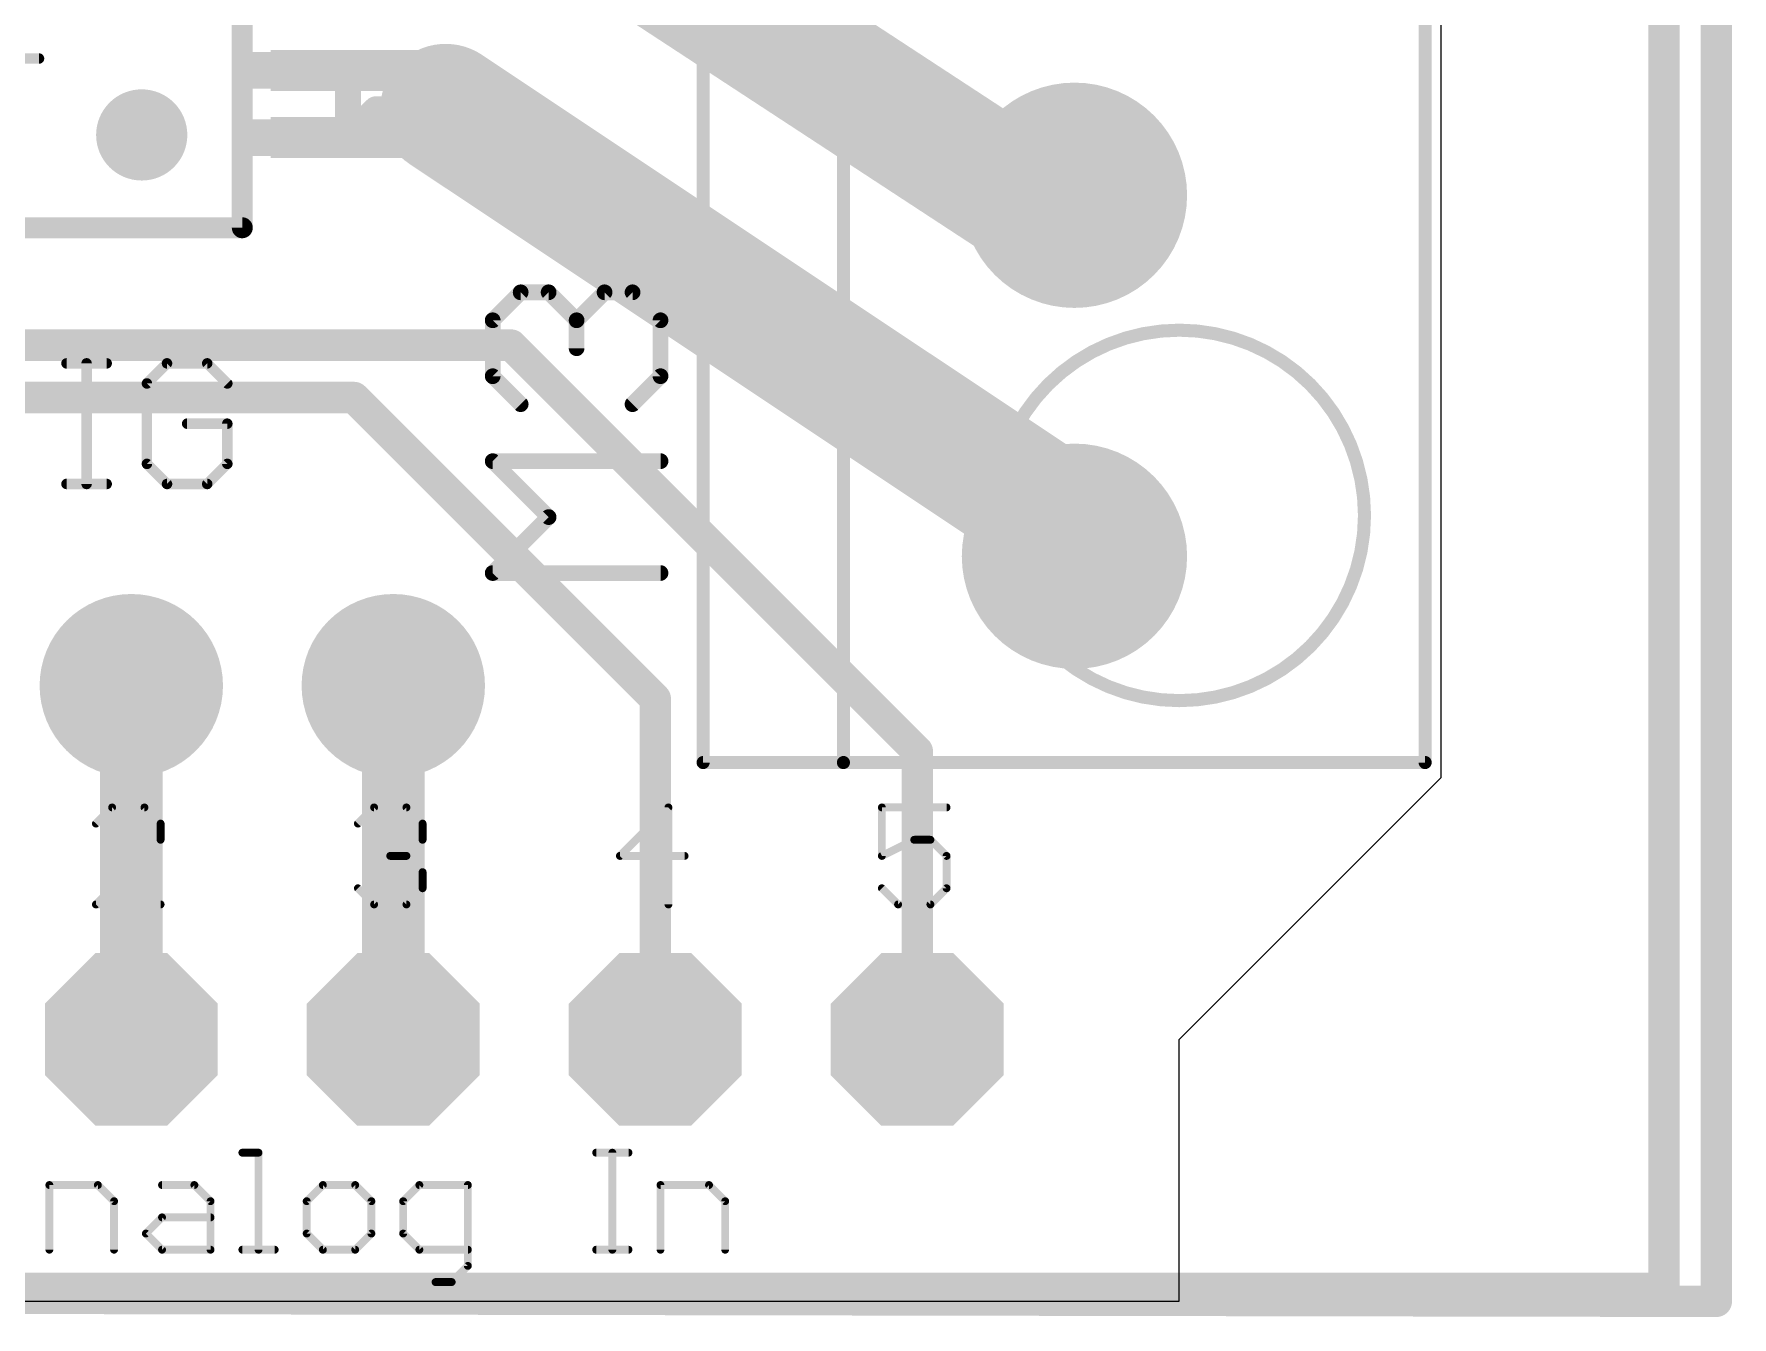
# Model space of a CAD drawing. Extents: x -1.6 to 71.4, y -0.2 to 53.9.
# Drawn here: x 54.94 to 71.4, y -0.15 to 12.29 of the extents above; entities that cross this region are included whole.
import ezdxf

# ---------------------------------------------------------------- set-up
doc = ezdxf.new("R2010")
doc.units = 0
for name, color, linetype in [('1', 12, 'CONTINUOUS'), ('16', 132, 'CONTINUOUS'), ('17', 110, 'CONTINUOUS'), ('20', 53, 'CONTINUOUS'), ('21', 40, 'CONTINUOUS'), ('27', 253, 'CONTINUOUS'), ('51', 253, 'CONTINUOUS')]:
    doc.layers.add(name, color=color, linetype=linetype)

# ---------------------------------------------------------------- blocks, each defined once
blk = doc.blocks.new('RECT')
blk.add_solid([(-0.5, -0.5), (0.5, -0.5), (-0.5, 0.5), (0.5, 0.5)])
blk = doc.blocks.new('ROUNDP')
at = {"const_width": 0.5}
blk.add_lwpolyline([(0, -0.25, 1), (0, 0.25, 1), (0, -0.25)], format="xyb", dxfattribs=at)
blk = doc.blocks.new('OCTAGONP')
at = {"const_width": 0.5}
blk.add_lwpolyline([(-0.25, -0.1036), (-0.25, 0.1036), (-0.1036, 0.25), (0.1036, 0.25), (0.25, 0.1036), (0.25, -0.1036), (0.1036, -0.25), (-0.1036, -0.25), (-0.25, -0.1036), (-0.25, 0.1036)], dxfattribs=at)

msp = doc.modelspace()

# ---------------------------------------------------------------- linework, layer by layer
at = {"layer": '1'}
for points, const_width in [([(70.739, 53.721), (70.739, 0.127)], 0.3048), ([(59.309, 14.097), (64.46, 10.724)], 1.27), ([(58.928, 11.557), (65.024, 7.493)], 1.27), ([(57.981, 11.934), (57.981, 11.284)], 0.254), ([(57.981, 11.284), (58.254, 11.557)], 0.254), ([(58.254, 11.557), (58.928, 11.557)], 0.254), ([(64.46, 10.724), (65.024, 10.724)], 1.27), ([(65.024, 7.493), (65.024, 7.224)], 1.27), ([(70.739, 0.127), (0, 0.127)], 0.3048)]:
    msp.add_lwpolyline(points, dxfattribs=dict(at, const_width=const_width))
for points, const_width in [([(59.1041, 11.8212, 1), (58.7519, 11.2928)], 0.635), ([(58.0445, 11.934, 1), (57.9175, 11.934)], 0.127), ([(58.254, 11.6205, 1), (58.254, 11.4935)], 0.127), ([(58.2989, 11.5121, 1), (58.2091, 11.6019)], 0.127), ([(58.928, 11.4935, 1), (58.928, 11.6205)], 0.127), ([(57.9361, 11.3289, 1), (58.0259, 11.2391)], 0.127), ([(57.9175, 11.284, 1), (58.0445, 11.284)], 0.127), ([(64.46, 11.0415, 1), (64.46, 10.4065)], 0.635), ([(64.2861, 10.4584, 1), (64.6339, 10.9896)], 0.635), ([(65.024, 10.4065, 1), (65.024, 11.0415)], 0.635), ([(65.3415, 7.493, 1), (64.7065, 7.493)], 0.635), ([(64.8479, 7.2288, 1), (65.2001, 7.7572)], 0.635), ([(64.7065, 7.224, 1), (65.3415, 7.224)], 0.635), ([(70.6628, 0.127, 1), (70.8152, 0.127)], 0.1524), ([(70.739, 0.0508, 1), (70.739, 0.2032)], 0.1524)]:
    msp.add_lwpolyline(points, format="xyb", dxfattribs=dict(at, const_width=const_width))
at = {"layer": '16'}
for points, const_width in [([(71.247, 53.594), (71.247, 0)], 0.3048), ([(48.895, 9.271), (59.563, 9.271)], 0.3048), ([(59.563, 9.271), (63.5, 5.334)], 0.3048), ([(58.039, 8.763), (46.609, 8.763)], 0.3048), ([(60.96, 5.842), (58.039, 8.763)], 0.3048), ([(55.88, 5.969), (55.88, 2.54)], 0.6096), ([(58.42, 5.969), (58.42, 2.54)], 0.6096), ([(60.96, 2.54), (60.96, 5.842)], 0.3048), ([(63.5, 5.334), (63.5, 2.54)], 0.3048), ([(71.247, 0), (0, 0.127)], 0.3048)]:
    msp.add_lwpolyline(points, dxfattribs=dict(at, const_width=const_width))
for points, const_width in [([(59.6169, 9.3249, 1), (59.5091, 9.2171)], 0.1524), ([(59.563, 9.1948, 1), (59.563, 9.3472)], 0.1524), ([(58.0929, 8.8169, 1), (57.9851, 8.7091)], 0.1524), ([(58.039, 8.6868, 1), (58.039, 8.8392)], 0.1524), ([(56.0324, 5.969, 1), (55.7276, 5.969)], 0.3048), ([(58.5724, 5.969, 1), (58.2676, 5.969)], 0.3048), ([(61.0362, 5.842, 1), (60.8838, 5.842)], 0.1524), ([(60.9061, 5.7881, 1), (61.0139, 5.8959)], 0.1524), ([(63.5762, 5.334, 1), (63.4238, 5.334)], 0.1524), ([(63.4461, 5.2801, 1), (63.5539, 5.3879)], 0.1524), ([(55.7276, 2.54, 1), (56.0324, 2.54)], 0.3048), ([(58.2676, 2.54, 1), (58.5724, 2.54)], 0.3048), ([(60.8838, 2.54, 1), (61.0362, 2.54)], 0.1524), ([(63.4238, 2.54, 1), (63.5762, 2.54)], 0.1524), ([(71.1708, 0, 1), (71.3232, 0)], 0.1524), ([(71.2469, -0.0762, 1), (71.2471, 0.0762)], 0.1524)]:
    msp.add_lwpolyline(points, format="xyb", dxfattribs=dict(at, const_width=const_width))
at = {"layer": '20'}
for p, q in [((68.58, 5.08), (68.58, 37.846)), ((68.58, 5.08), (68.58, 37.846)), ((66.04, 2.54), (68.58, 5.08)), ((66.04, 2.54), (68.58, 5.08)), ((66.04, 0), (66.04, 2.54)), ((66.04, 0), (66.04, 2.54)), ((0, 0), (66.04, 0)), ((0, 0), (66.04, 0))]:
    msp.add_line(p, q, dxfattribs=at)
at = {"layer": '21'}
for points, const_width in [([(61.424, 23.224), (61.424, 5.224)], 0.127), ([(62.784, 23.224), (62.784, 5.224)], 0.127), ([(68.424, 5.224), (68.424, 23.224)], 0.127), ([(56.956, 10.409), (56.956, 19.309)], 0.2032), ([(51.756, 10.409), (56.956, 10.409)], 0.2032), ([(59.3838, 9.5119), (59.655, 9.783)], 0.1524), ([(59.655, 9.783), (59.9261, 9.783)], 0.1524), ([(59.9261, 9.783), (60.1973, 9.5119)], 0.1524), ([(60.1973, 9.5119), (60.4685, 9.783)], 0.1524), ([(60.4685, 9.783), (60.7396, 9.783)], 0.1524), ([(60.7396, 9.783), (61.0108, 9.5119)], 0.1524), ([(59.3838, 8.9695), (59.3838, 9.5119)], 0.1524), ([(60.1973, 9.5119), (60.1973, 9.2407)], 0.1524), ([(61.0108, 9.5119), (61.0108, 8.9695)], 0.1524), ([(59.655, 8.6984), (59.3838, 8.9695)], 0.1524), ([(61.0108, 8.9695), (60.7396, 8.6984)], 0.1524), ([(59.9261, 7.6035), (59.3838, 8.1459)], 0.1524), ([(59.3838, 8.1459), (61.0108, 8.1459)], 0.1524), ([(59.3838, 7.0612), (59.9261, 7.6035)], 0.1524), ([(61.0108, 7.0612), (59.3838, 7.0612)], 0.1524), ([(61.424, 5.224), (62.784, 5.224)], 0.127), ([(62.784, 5.224), (68.424, 5.224)], 0.127), ([(55.6939, 4.7887), (55.5371, 4.6319)], 0.0762), ([(55.6939, 4.7887), (55.5371, 4.6319)], 0.0762), ([(56.0074, 4.7887), (55.6939, 4.7887)], 0.0762), ([(56.0074, 4.7887), (55.6939, 4.7887)], 0.0762), ([(56.1642, 4.6319), (56.0074, 4.7887)], 0.0762), ([(56.1642, 4.6319), (56.0074, 4.7887)], 0.0762), ([(58.0771, 4.6319), (58.2339, 4.7887)], 0.0762), ([(58.0771, 4.6319), (58.2339, 4.7887)], 0.0762), ([(58.2339, 4.7887), (58.5474, 4.7887)], 0.0762), ([(58.2339, 4.7887), (58.5474, 4.7887)], 0.0762), ([(58.5474, 4.7887), (58.7042, 4.6319)], 0.0762), ([(58.5474, 4.7887), (58.7042, 4.6319)], 0.0762), ([(61.0874, 4.7887), (60.6171, 4.3184)], 0.0762), ([(61.0874, 4.7887), (60.6171, 4.3184)], 0.0762), ([(61.0874, 3.8481), (61.0874, 4.7887)], 0.0762), ([(61.0874, 3.8481), (61.0874, 4.7887)], 0.0762), ([(63.7842, 4.7887), (63.1571, 4.7887)], 0.0762), ([(63.1571, 4.7887), (63.1571, 4.3184)], 0.0762), ([(63.7842, 4.7887), (63.1571, 4.7887)], 0.0762), ([(63.1571, 4.7887), (63.1571, 4.3184)], 0.0762), ([(56.1642, 4.4752), (56.1642, 4.6319)], 0.0762), ([(56.1642, 4.4752), (56.1642, 4.6319)], 0.0762), ([(58.7042, 4.6319), (58.7042, 4.4752)], 0.0762), ([(58.7042, 4.6319), (58.7042, 4.4752)], 0.0762), ([(55.5371, 3.8481), (56.1642, 4.4752)], 0.0762), ([(55.5371, 3.8481), (56.1642, 4.4752)], 0.0762), ([(58.7042, 4.4752), (58.5474, 4.3184)], 0.0762), ([(58.7042, 4.4752), (58.5474, 4.3184)], 0.0762), ([(63.1571, 4.3184), (63.4706, 4.4752)], 0.0762), ([(63.1571, 4.3184), (63.4706, 4.4752)], 0.0762), ([(63.4706, 4.4752), (63.6274, 4.4752)], 0.0762), ([(63.4706, 4.4752), (63.6274, 4.4752)], 0.0762), ([(63.6274, 4.4752), (63.7842, 4.3184)], 0.0762), ([(63.6274, 4.4752), (63.7842, 4.3184)], 0.0762), ([(58.5474, 4.3184), (58.3906, 4.3184)], 0.0762), ([(58.5474, 4.3184), (58.3906, 4.3184)], 0.0762), ([(58.5474, 4.3184), (58.7042, 4.1616)], 0.0762), ([(58.5474, 4.3184), (58.7042, 4.1616)], 0.0762), ([(60.6171, 4.3184), (61.2442, 4.3184)], 0.0762), ([(60.6171, 4.3184), (61.2442, 4.3184)], 0.0762), ([(63.7842, 4.3184), (63.7842, 4.0049)], 0.0762), ([(63.7842, 4.3184), (63.7842, 4.0049)], 0.0762), ([(58.7042, 4.1616), (58.7042, 4.0049)], 0.0762), ([(58.7042, 4.1616), (58.7042, 4.0049)], 0.0762), ([(58.2339, 3.8481), (58.0771, 4.0049)], 0.0762), ([(58.2339, 3.8481), (58.0771, 4.0049)], 0.0762), ([(58.7042, 4.0049), (58.5474, 3.8481)], 0.0762), ([(58.7042, 4.0049), (58.5474, 3.8481)], 0.0762), ([(63.3139, 3.8481), (63.1571, 4.0049)], 0.0762), ([(63.3139, 3.8481), (63.1571, 4.0049)], 0.0762), ([(63.7842, 4.0049), (63.6274, 3.8481)], 0.0762), ([(63.7842, 4.0049), (63.6274, 3.8481)], 0.0762), ([(56.1642, 3.8481), (55.5371, 3.8481)], 0.0762), ([(56.1642, 3.8481), (55.5371, 3.8481)], 0.0762), ([(58.5474, 3.8481), (58.2339, 3.8481)], 0.0762), ([(58.5474, 3.8481), (58.2339, 3.8481)], 0.0762), ([(63.6274, 3.8481), (63.3139, 3.8481)], 0.0762), ([(63.6274, 3.8481), (63.3139, 3.8481)], 0.0762), ([(56.9568, 1.441), (57.1135, 1.441)], 0.0762), ([(56.9568, 1.441), (57.1135, 1.441)], 0.0762), ([(57.1135, 1.441), (57.1135, 0.5004)], 0.0762), ([(57.1135, 1.441), (57.1135, 0.5004)], 0.0762), ([(60.387, 1.441), (60.7005, 1.441)], 0.0762), ([(60.387, 1.441), (60.7005, 1.441)], 0.0762), ([(60.5438, 0.5004), (60.5438, 1.441)], 0.0762), ([(60.5438, 0.5004), (60.5438, 1.441)], 0.0762), ([(55.0857, 0.5004), (55.0857, 1.1275)], 0.0762), ([(55.0857, 1.1275), (55.556, 1.1275)], 0.0762), ([(55.0857, 0.5004), (55.0857, 1.1275)], 0.0762), ([(55.0857, 1.1275), (55.556, 1.1275)], 0.0762), ([(55.556, 1.1275), (55.7128, 0.9707)], 0.0762), ([(55.556, 1.1275), (55.7128, 0.9707)], 0.0762), ([(56.178, 1.1275), (56.4915, 1.1275)], 0.0762), ([(56.178, 1.1275), (56.4915, 1.1275)], 0.0762), ([(56.4915, 1.1275), (56.6483, 0.9707)], 0.0762), ([(56.4915, 1.1275), (56.6483, 0.9707)], 0.0762), ([(57.7372, 1.1275), (57.5804, 0.9707)], 0.0762), ([(57.7372, 1.1275), (57.5804, 0.9707)], 0.0762), ([(58.0507, 1.1275), (57.7372, 1.1275)], 0.0762), ([(58.0507, 1.1275), (57.7372, 1.1275)], 0.0762), ([(58.2075, 0.9707), (58.0507, 1.1275)], 0.0762), ([(58.2075, 0.9707), (58.0507, 1.1275)], 0.0762), ([(58.6727, 1.1275), (58.516, 0.9707)], 0.0762), ([(58.6727, 1.1275), (58.516, 0.9707)], 0.0762), ([(59.143, 1.1275), (58.6727, 1.1275)], 0.0762), ([(59.143, 1.1275), (58.6727, 1.1275)], 0.0762), ([(59.143, 0.3436), (59.143, 1.1275)], 0.0762), ([(59.143, 0.3436), (59.143, 1.1275)], 0.0762), ([(61.0107, 0.5004), (61.0107, 1.1275)], 0.0762), ([(61.0107, 1.1275), (61.481, 1.1275)], 0.0762), ([(61.0107, 0.5004), (61.0107, 1.1275)], 0.0762), ([(61.0107, 1.1275), (61.481, 1.1275)], 0.0762), ([(61.481, 1.1275), (61.6377, 0.9707)], 0.0762), ([(61.481, 1.1275), (61.6377, 0.9707)], 0.0762), ([(55.7128, 0.9707), (55.7128, 0.5004)], 0.0762), ([(55.7128, 0.9707), (55.7128, 0.5004)], 0.0762), ([(56.6483, 0.9707), (56.6483, 0.5004)], 0.0762), ([(56.6483, 0.9707), (56.6483, 0.5004)], 0.0762), ([(57.5804, 0.9707), (57.5804, 0.6572)], 0.0762), ([(57.5804, 0.9707), (57.5804, 0.6572)], 0.0762), ([(58.2075, 0.6572), (58.2075, 0.9707)], 0.0762), ([(58.2075, 0.6572), (58.2075, 0.9707)], 0.0762), ([(58.516, 0.9707), (58.516, 0.6572)], 0.0762), ([(58.516, 0.9707), (58.516, 0.6572)], 0.0762), ([(61.6377, 0.9707), (61.6377, 0.5004)], 0.0762), ([(61.6377, 0.9707), (61.6377, 0.5004)], 0.0762), ([(56.0212, 0.6572), (56.178, 0.8139)], 0.0762), ([(56.0212, 0.6572), (56.178, 0.8139)], 0.0762), ([(56.178, 0.8139), (56.6483, 0.8139)], 0.0762), ([(56.178, 0.8139), (56.6483, 0.8139)], 0.0762), ([(56.178, 0.5004), (56.0212, 0.6572)], 0.0762), ([(56.178, 0.5004), (56.0212, 0.6572)], 0.0762), ([(57.5804, 0.6572), (57.7372, 0.5004)], 0.0762), ([(57.5804, 0.6572), (57.7372, 0.5004)], 0.0762), ([(58.0507, 0.5004), (58.2075, 0.6572)], 0.0762), ([(58.0507, 0.5004), (58.2075, 0.6572)], 0.0762), ([(58.516, 0.6572), (58.6727, 0.5004)], 0.0762), ([(58.516, 0.6572), (58.6727, 0.5004)], 0.0762), ([(56.6483, 0.5004), (56.178, 0.5004)], 0.0762), ([(56.6483, 0.5004), (56.178, 0.5004)], 0.0762), ([(56.9568, 0.5004), (57.2703, 0.5004)], 0.0762), ([(56.9568, 0.5004), (57.2703, 0.5004)], 0.0762), ([(57.7372, 0.5004), (58.0507, 0.5004)], 0.0762), ([(57.7372, 0.5004), (58.0507, 0.5004)], 0.0762), ([(58.6727, 0.5004), (59.143, 0.5004)], 0.0762), ([(58.6727, 0.5004), (59.143, 0.5004)], 0.0762), ([(60.387, 0.5004), (60.7005, 0.5004)], 0.0762), ([(60.387, 0.5004), (60.7005, 0.5004)], 0.0762), ([(58.9863, 0.1869), (59.143, 0.3436)], 0.0762), ([(58.9863, 0.1869), (59.143, 0.3436)], 0.0762), ([(58.8295, 0.1869), (58.9863, 0.1869)], 0.0762), ([(58.8295, 0.1869), (58.9863, 0.1869)], 0.0762)]:
    msp.add_lwpolyline(points, dxfattribs=dict(at, const_width=const_width))
for points, const_width in [([(55.981, 11.0879, 1), (55.981, 11.5301, 1), (55.981, 11.0879)], 0.4422), ([(56.9052, 10.409, 1), (57.0068, 10.409)], 0.1016), ([(56.956, 10.3582, 1), (56.956, 10.4598)], 0.1016), ([(59.655, 9.8211, 1), (59.655, 9.7449)], 0.0762), ([(59.6819, 9.7561, 1), (59.628, 9.81)], 0.0762), ([(59.9531, 9.81, 1), (59.8992, 9.7561)], 0.0762), ([(59.9261, 9.7449, 1), (59.9261, 9.8211)], 0.0762), ([(60.4685, 9.8211, 1), (60.4685, 9.7449)], 0.0762), ([(60.4954, 9.7561, 1), (60.4415, 9.81)], 0.0762), ([(60.7666, 9.81, 1), (60.7127, 9.7561)], 0.0762), ([(60.7396, 9.7449, 1), (60.7396, 9.8211)], 0.0762), ([(59.4219, 9.5119, 1), (59.3457, 9.5119)], 0.0762), ([(59.3569, 9.5388, 1), (59.4108, 9.4849)], 0.0762), ([(60.2354, 9.5119, 1), (60.1592, 9.5119)], 0.0762), ([(60.1704, 9.5388, 1), (60.2242, 9.4849)], 0.0762), ([(60.1704, 9.4849, 1), (60.2242, 9.5388)], 0.0762), ([(61.0489, 9.5119, 1), (60.9727, 9.5119)], 0.0762), ([(60.9839, 9.4849, 1), (61.0377, 9.5388)], 0.0762), ([(60.1592, 9.2407, 1), (60.2354, 9.2407)], 0.0762), ([(59.4108, 8.9965, 1), (59.3569, 8.9426)], 0.0762), ([(59.3457, 8.9695, 1), (59.4219, 8.9695)], 0.0762), ([(60.9727, 8.9695, 1), (61.0489, 8.9695)], 0.0762), ([(61.0377, 8.9426, 1), (60.9839, 8.9965)], 0.0762), ([(59.628, 8.6714, 1), (59.6819, 8.7253)], 0.0762), ([(60.7127, 8.7253, 1), (60.7666, 8.6714)], 0.0762), ([(59.4108, 8.1728, 1), (59.3569, 8.1189)], 0.0762), ([(59.3838, 8.184, 1), (59.3838, 8.1078)], 0.0762), ([(61.0108, 8.1078, 1), (61.0108, 8.184)], 0.0762), ([(59.9531, 7.5766, 1), (59.8992, 7.6305)], 0.0762), ([(59.8992, 7.5766, 1), (59.9531, 7.6305)], 0.0762), ([(59.3838, 7.0993, 1), (59.3838, 7.0231)], 0.0762), ([(59.3569, 7.0881, 1), (59.4108, 7.0343)], 0.0762), ([(61.0108, 7.0231, 1), (61.0108, 7.0993)], 0.0762), ([(61.424, 5.2557, 1), (61.424, 5.1923)], 0.0635), ([(62.784, 5.2557, 1), (62.784, 5.1923)], 0.0635), ([(62.784, 5.1923, 1), (62.784, 5.2557)], 0.0635), ([(68.424, 5.1923, 1), (68.424, 5.2557)], 0.0635), ([(61.3922, 5.224, 1), (61.4558, 5.224)], 0.0635), ([(62.7523, 5.224, 1), (62.8158, 5.224)], 0.0635), ([(68.3923, 5.224, 1), (68.4558, 5.224)], 0.0635), ([(55.6939, 4.8078, 1), (55.6939, 4.7697)], 0.0381), ([(55.6939, 4.8078, 1), (55.6939, 4.7697)], 0.0381), ([(55.7073, 4.7752, 1), (55.6804, 4.8022)], 0.0381), ([(55.7073, 4.7752, 1), (55.6804, 4.8022)], 0.0381), ([(56.0209, 4.8022, 1), (55.9939, 4.7752)], 0.0381), ([(56.0209, 4.8022, 1), (55.9939, 4.7752)], 0.0381), ([(56.0074, 4.7697, 1), (56.0074, 4.8078)], 0.0381), ([(56.0074, 4.7697, 1), (56.0074, 4.8078)], 0.0381), ([(58.2339, 4.8078, 1), (58.2339, 4.7697)], 0.0381), ([(58.2339, 4.8078, 1), (58.2339, 4.7697)], 0.0381), ([(58.2473, 4.7752, 1), (58.2204, 4.8022)], 0.0381), ([(58.2473, 4.7752, 1), (58.2204, 4.8022)], 0.0381), ([(58.5609, 4.8022, 1), (58.5339, 4.7752)], 0.0381), ([(58.5609, 4.8022, 1), (58.5339, 4.7752)], 0.0381), ([(58.5474, 4.7697, 1), (58.5474, 4.8078)], 0.0381), ([(58.5474, 4.7697, 1), (58.5474, 4.8078)], 0.0381), ([(61.1065, 4.7887, 1), (61.0684, 4.7887)], 0.0381), ([(61.1065, 4.7887, 1), (61.0684, 4.7887)], 0.0381), ([(61.1009, 4.7752, 1), (61.0739, 4.8022)], 0.0381), ([(61.1009, 4.7752, 1), (61.0739, 4.8022)], 0.0381), ([(63.1761, 4.7887, 1), (63.138, 4.7887)], 0.0381), ([(63.1761, 4.7887, 1), (63.138, 4.7887)], 0.0381), ([(63.1571, 4.8078, 1), (63.1571, 4.7697)], 0.0381), ([(63.1571, 4.8078, 1), (63.1571, 4.7697)], 0.0381), ([(63.7842, 4.7697, 1), (63.7842, 4.8078)], 0.0381), ([(63.7842, 4.7697, 1), (63.7842, 4.8078)], 0.0381), ([(55.5236, 4.6454, 1), (55.5506, 4.6185)], 0.0381), ([(55.5236, 4.6454, 1), (55.5506, 4.6185)], 0.0381), ([(56.1832, 4.6319, 1), (56.1451, 4.6319)], 0.0381), ([(56.1832, 4.6319, 1), (56.1451, 4.6319)], 0.0381), ([(56.1507, 4.6185, 1), (56.1776, 4.6454)], 0.0381), ([(56.1507, 4.6185, 1), (56.1776, 4.6454)], 0.0381), ([(58.0636, 4.6454, 1), (58.0906, 4.6185)], 0.0381), ([(58.0636, 4.6454, 1), (58.0906, 4.6185)], 0.0381), ([(58.7232, 4.6319, 1), (58.6851, 4.6319)], 0.0381), ([(58.7232, 4.6319, 1), (58.6851, 4.6319)], 0.0381), ([(58.6907, 4.6185, 1), (58.7176, 4.6454)], 0.0381), ([(58.6907, 4.6185, 1), (58.7176, 4.6454)], 0.0381), ([(56.1451, 4.4752, 1), (56.1832, 4.4752)], 0.0381), ([(56.1451, 4.4752, 1), (56.1832, 4.4752)], 0.0381), ([(56.1776, 4.4617, 1), (56.1507, 4.4886)], 0.0381), ([(56.1776, 4.4617, 1), (56.1507, 4.4886)], 0.0381), ([(58.6851, 4.4752, 1), (58.7232, 4.4752)], 0.0381), ([(58.6851, 4.4752, 1), (58.7232, 4.4752)], 0.0381), ([(58.7176, 4.4617, 1), (58.6907, 4.4886)], 0.0381), ([(58.7176, 4.4617, 1), (58.6907, 4.4886)], 0.0381), ([(63.4706, 4.4942, 1), (63.4706, 4.4561)], 0.0381), ([(63.4706, 4.4942, 1), (63.4706, 4.4561)], 0.0381), ([(63.4792, 4.4581, 1), (63.4621, 4.4922)], 0.0381), ([(63.4792, 4.4581, 1), (63.4621, 4.4922)], 0.0381), ([(63.6409, 4.4886, 1), (63.6139, 4.4617)], 0.0381), ([(63.6409, 4.4886, 1), (63.6139, 4.4617)], 0.0381), ([(63.6274, 4.4561, 1), (63.6274, 4.4942)], 0.0381), ([(63.6274, 4.4561, 1), (63.6274, 4.4942)], 0.0381), ([(58.3906, 4.3375, 1), (58.3906, 4.2994)], 0.0381), ([(58.3906, 4.3375, 1), (58.3906, 4.2994)], 0.0381), ([(58.5609, 4.3319, 1), (58.5339, 4.3049)], 0.0381), ([(58.5609, 4.3319, 1), (58.5339, 4.3049)], 0.0381), ([(58.5339, 4.3319, 1), (58.5609, 4.3049)], 0.0381), ([(58.5339, 4.3319, 1), (58.5609, 4.3049)], 0.0381), ([(58.5474, 4.2994, 1), (58.5474, 4.3375)], 0.0381), ([(58.5474, 4.2994, 1), (58.5474, 4.3375)], 0.0381), ([(60.6171, 4.3375, 1), (60.6171, 4.2994)], 0.0381), ([(60.6171, 4.3375, 1), (60.6171, 4.2994)], 0.0381), ([(60.6036, 4.3319, 1), (60.6306, 4.3049)], 0.0381), ([(60.6036, 4.3319, 1), (60.6306, 4.3049)], 0.0381), ([(61.2442, 4.2994, 1), (61.2442, 4.3375)], 0.0381), ([(61.2442, 4.2994, 1), (61.2442, 4.3375)], 0.0381), ([(63.138, 4.3184, 1), (63.1761, 4.3184)], 0.0381), ([(63.138, 4.3184, 1), (63.1761, 4.3184)], 0.0381), ([(63.1486, 4.3354, 1), (63.1656, 4.3014)], 0.0381), ([(63.1486, 4.3354, 1), (63.1656, 4.3014)], 0.0381), ([(63.8032, 4.3184, 1), (63.7651, 4.3184)], 0.0381), ([(63.8032, 4.3184, 1), (63.7651, 4.3184)], 0.0381), ([(63.7707, 4.3049, 1), (63.7976, 4.3319)], 0.0381), ([(63.7707, 4.3049, 1), (63.7976, 4.3319)], 0.0381), ([(58.7232, 4.1616, 1), (58.6851, 4.1616)], 0.0381), ([(58.7232, 4.1616, 1), (58.6851, 4.1616)], 0.0381), ([(58.6907, 4.1482, 1), (58.7176, 4.1751)], 0.0381), ([(58.6907, 4.1482, 1), (58.7176, 4.1751)], 0.0381), ([(58.0906, 4.0183, 1), (58.0636, 3.9914)], 0.0381), ([(58.0906, 4.0183, 1), (58.0636, 3.9914)], 0.0381), ([(58.6851, 4.0049, 1), (58.7232, 4.0049)], 0.0381), ([(58.6851, 4.0049, 1), (58.7232, 4.0049)], 0.0381), ([(58.7176, 3.9914, 1), (58.6907, 4.0183)], 0.0381), ([(58.7176, 3.9914, 1), (58.6907, 4.0183)], 0.0381), ([(63.1706, 4.0183, 1), (63.1436, 3.9914)], 0.0381), ([(63.1706, 4.0183, 1), (63.1436, 3.9914)], 0.0381), ([(63.7651, 4.0049, 1), (63.8032, 4.0049)], 0.0381), ([(63.7651, 4.0049, 1), (63.8032, 4.0049)], 0.0381), ([(63.7976, 3.9914, 1), (63.7707, 4.0183)], 0.0381), ([(63.7976, 3.9914, 1), (63.7707, 4.0183)], 0.0381), ([(55.5371, 3.8672, 1), (55.5371, 3.8291)], 0.0381), ([(55.5371, 3.8672, 1), (55.5371, 3.8291)], 0.0381), ([(55.5236, 3.8616, 1), (55.5506, 3.8346)], 0.0381), ([(55.5236, 3.8616, 1), (55.5506, 3.8346)], 0.0381), ([(56.1642, 3.8291, 1), (56.1642, 3.8672)], 0.0381), ([(56.1642, 3.8291, 1), (56.1642, 3.8672)], 0.0381), ([(58.2339, 3.8672, 1), (58.2339, 3.8291)], 0.0381), ([(58.2339, 3.8672, 1), (58.2339, 3.8291)], 0.0381), ([(58.2204, 3.8346, 1), (58.2473, 3.8616)], 0.0381), ([(58.2204, 3.8346, 1), (58.2473, 3.8616)], 0.0381), ([(58.5339, 3.8616, 1), (58.5609, 3.8346)], 0.0381), ([(58.5339, 3.8616, 1), (58.5609, 3.8346)], 0.0381), ([(58.5474, 3.8291, 1), (58.5474, 3.8672)], 0.0381), ([(58.5474, 3.8291, 1), (58.5474, 3.8672)], 0.0381), ([(61.0684, 3.8481, 1), (61.1065, 3.8481)], 0.0381), ([(61.0684, 3.8481, 1), (61.1065, 3.8481)], 0.0381), ([(63.3139, 3.8672, 1), (63.3139, 3.8291)], 0.0381), ([(63.3139, 3.8672, 1), (63.3139, 3.8291)], 0.0381), ([(63.3004, 3.8346, 1), (63.3273, 3.8616)], 0.0381), ([(63.3004, 3.8346, 1), (63.3273, 3.8616)], 0.0381), ([(63.6139, 3.8616, 1), (63.6409, 3.8346)], 0.0381), ([(63.6139, 3.8616, 1), (63.6409, 3.8346)], 0.0381), ([(63.6274, 3.8291, 1), (63.6274, 3.8672)], 0.0381), ([(63.6274, 3.8291, 1), (63.6274, 3.8672)], 0.0381), ([(56.9568, 1.4601, 1), (56.9568, 1.422)], 0.0381), ([(56.9568, 1.4601, 1), (56.9568, 1.422)], 0.0381), ([(57.1326, 1.441, 1), (57.0945, 1.441)], 0.0381), ([(57.1326, 1.441, 1), (57.0945, 1.441)], 0.0381), ([(57.1135, 1.422, 1), (57.1135, 1.4601)], 0.0381), ([(57.1135, 1.422, 1), (57.1135, 1.4601)], 0.0381), ([(60.387, 1.4601, 1), (60.387, 1.422)], 0.0381), ([(60.387, 1.4601, 1), (60.387, 1.422)], 0.0381), ([(60.5628, 1.441, 1), (60.5247, 1.441)], 0.0381), ([(60.5628, 1.441, 1), (60.5247, 1.441)], 0.0381), ([(60.7005, 1.422, 1), (60.7005, 1.4601)], 0.0381), ([(60.7005, 1.422, 1), (60.7005, 1.4601)], 0.0381), ([(55.1048, 1.1275, 1), (55.0667, 1.1275)], 0.0381), ([(55.0857, 1.1465, 1), (55.0857, 1.1084)], 0.0381), ([(55.1048, 1.1275, 1), (55.0667, 1.1275)], 0.0381), ([(55.0857, 1.1465, 1), (55.0857, 1.1084)], 0.0381), ([(55.5695, 1.1409, 1), (55.5425, 1.114)], 0.0381), ([(55.5695, 1.1409, 1), (55.5425, 1.114)], 0.0381), ([(55.556, 1.1084, 1), (55.556, 1.1465)], 0.0381), ([(55.556, 1.1084, 1), (55.556, 1.1465)], 0.0381), ([(56.178, 1.1465, 1), (56.178, 1.1084)], 0.0381), ([(56.178, 1.1465, 1), (56.178, 1.1084)], 0.0381), ([(56.505, 1.1409, 1), (56.4781, 1.114)], 0.0381), ([(56.505, 1.1409, 1), (56.4781, 1.114)], 0.0381), ([(56.4915, 1.1084, 1), (56.4915, 1.1465)], 0.0381), ([(56.4915, 1.1084, 1), (56.4915, 1.1465)], 0.0381), ([(57.7372, 1.1465, 1), (57.7372, 1.1084)], 0.0381), ([(57.7372, 1.1465, 1), (57.7372, 1.1084)], 0.0381), ([(57.7507, 1.114, 1), (57.7237, 1.1409)], 0.0381), ([(57.7507, 1.114, 1), (57.7237, 1.1409)], 0.0381), ([(58.0642, 1.1409, 1), (58.0373, 1.114)], 0.0381), ([(58.0642, 1.1409, 1), (58.0373, 1.114)], 0.0381), ([(58.0507, 1.1084, 1), (58.0507, 1.1465)], 0.0381), ([(58.0507, 1.1084, 1), (58.0507, 1.1465)], 0.0381), ([(58.6727, 1.1465, 1), (58.6727, 1.1084)], 0.0381), ([(58.6727, 1.1465, 1), (58.6727, 1.1084)], 0.0381), ([(58.6862, 1.114, 1), (58.6592, 1.1409)], 0.0381), ([(58.6862, 1.114, 1), (58.6592, 1.1409)], 0.0381), ([(59.1621, 1.1275, 1), (59.124, 1.1275)], 0.0381), ([(59.1621, 1.1275, 1), (59.124, 1.1275)], 0.0381), ([(59.143, 1.1084, 1), (59.143, 1.1465)], 0.0381), ([(59.143, 1.1084, 1), (59.143, 1.1465)], 0.0381), ([(61.0297, 1.1275, 1), (60.9916, 1.1275)], 0.0381), ([(61.0297, 1.1275, 1), (60.9916, 1.1275)], 0.0381), ([(61.0107, 1.1465, 1), (61.0107, 1.1084)], 0.0381), ([(61.0107, 1.1465, 1), (61.0107, 1.1084)], 0.0381), ([(61.4944, 1.1409, 1), (61.4675, 1.114)], 0.0381), ([(61.4944, 1.1409, 1), (61.4675, 1.114)], 0.0381), ([(61.481, 1.1084, 1), (61.481, 1.1465)], 0.0381), ([(61.481, 1.1084, 1), (61.481, 1.1465)], 0.0381), ([(55.7318, 0.9707, 1), (55.6937, 0.9707)], 0.0381), ([(55.7318, 0.9707, 1), (55.6937, 0.9707)], 0.0381), ([(55.6993, 0.9572, 1), (55.7263, 0.9842)], 0.0381), ([(55.6993, 0.9572, 1), (55.7263, 0.9842)], 0.0381), ([(56.6674, 0.9707, 1), (56.6293, 0.9707)], 0.0381), ([(56.6674, 0.9707, 1), (56.6293, 0.9707)], 0.0381), ([(56.6348, 0.9572, 1), (56.6618, 0.9842)], 0.0381), ([(56.6348, 0.9572, 1), (56.6618, 0.9842)], 0.0381), ([(57.5995, 0.9707, 1), (57.5614, 0.9707)], 0.0381), ([(57.5995, 0.9707, 1), (57.5614, 0.9707)], 0.0381), ([(57.567, 0.9842, 1), (57.5939, 0.9572)], 0.0381), ([(57.567, 0.9842, 1), (57.5939, 0.9572)], 0.0381), ([(58.2266, 0.9707, 1), (58.1885, 0.9707)], 0.0381), ([(58.2266, 0.9707, 1), (58.1885, 0.9707)], 0.0381), ([(58.194, 0.9572, 1), (58.221, 0.9842)], 0.0381), ([(58.194, 0.9572, 1), (58.221, 0.9842)], 0.0381), ([(58.535, 0.9707, 1), (58.4969, 0.9707)], 0.0381), ([(58.535, 0.9707, 1), (58.4969, 0.9707)], 0.0381), ([(58.5025, 0.9842, 1), (58.5294, 0.9572)], 0.0381), ([(58.5025, 0.9842, 1), (58.5294, 0.9572)], 0.0381), ([(61.6568, 0.9707, 1), (61.6187, 0.9707)], 0.0381), ([(61.6568, 0.9707, 1), (61.6187, 0.9707)], 0.0381), ([(61.6243, 0.9572, 1), (61.6512, 0.9842)], 0.0381), ([(61.6243, 0.9572, 1), (61.6512, 0.9842)], 0.0381), ([(56.178, 0.833, 1), (56.178, 0.7949)], 0.0381), ([(56.178, 0.833, 1), (56.178, 0.7949)], 0.0381), ([(56.1915, 0.8005, 1), (56.1645, 0.8274)], 0.0381), ([(56.1915, 0.8005, 1), (56.1645, 0.8274)], 0.0381), ([(56.6483, 0.7949, 1), (56.6483, 0.833)], 0.0381), ([(56.6483, 0.7949, 1), (56.6483, 0.833)], 0.0381), ([(56.0347, 0.6706, 1), (56.0078, 0.6437)], 0.0381), ([(56.0347, 0.6706, 1), (56.0078, 0.6437)], 0.0381), ([(56.0078, 0.6706, 1), (56.0347, 0.6437)], 0.0381), ([(56.0078, 0.6706, 1), (56.0347, 0.6437)], 0.0381), ([(57.5614, 0.6572, 1), (57.5995, 0.6572)], 0.0381), ([(57.5614, 0.6572, 1), (57.5995, 0.6572)], 0.0381), ([(57.5939, 0.6706, 1), (57.567, 0.6437)], 0.0381), ([(57.5939, 0.6706, 1), (57.567, 0.6437)], 0.0381), ([(58.1885, 0.6572, 1), (58.2266, 0.6572)], 0.0381), ([(58.1885, 0.6572, 1), (58.2266, 0.6572)], 0.0381), ([(58.221, 0.6437, 1), (58.194, 0.6706)], 0.0381), ([(58.221, 0.6437, 1), (58.194, 0.6706)], 0.0381), ([(58.4969, 0.6572, 1), (58.535, 0.6572)], 0.0381), ([(58.4969, 0.6572, 1), (58.535, 0.6572)], 0.0381), ([(58.5294, 0.6706, 1), (58.5025, 0.6437)], 0.0381), ([(58.5294, 0.6706, 1), (58.5025, 0.6437)], 0.0381), ([(55.0667, 0.5004, 1), (55.1048, 0.5004)], 0.0381), ([(55.0667, 0.5004, 1), (55.1048, 0.5004)], 0.0381), ([(55.6937, 0.5004, 1), (55.7318, 0.5004)], 0.0381), ([(55.6937, 0.5004, 1), (55.7318, 0.5004)], 0.0381), ([(56.178, 0.5195, 1), (56.178, 0.4814)], 0.0381), ([(56.178, 0.5195, 1), (56.178, 0.4814)], 0.0381), ([(56.1645, 0.4869, 1), (56.1915, 0.5139)], 0.0381), ([(56.1645, 0.4869, 1), (56.1915, 0.5139)], 0.0381), ([(56.6293, 0.5004, 1), (56.6674, 0.5004)], 0.0381), ([(56.6293, 0.5004, 1), (56.6674, 0.5004)], 0.0381), ([(56.6483, 0.4814, 1), (56.6483, 0.5195)], 0.0381), ([(56.6483, 0.4814, 1), (56.6483, 0.5195)], 0.0381), ([(56.9568, 0.5195, 1), (56.9568, 0.4814)], 0.0381), ([(56.9568, 0.5195, 1), (56.9568, 0.4814)], 0.0381), ([(57.0945, 0.5004, 1), (57.1326, 0.5004)], 0.0381), ([(57.0945, 0.5004, 1), (57.1326, 0.5004)], 0.0381), ([(57.2703, 0.4814, 1), (57.2703, 0.5195)], 0.0381), ([(57.2703, 0.4814, 1), (57.2703, 0.5195)], 0.0381), ([(57.7372, 0.5195, 1), (57.7372, 0.4814)], 0.0381), ([(57.7372, 0.5195, 1), (57.7372, 0.4814)], 0.0381), ([(57.7237, 0.4869, 1), (57.7507, 0.5139)], 0.0381), ([(57.7237, 0.4869, 1), (57.7507, 0.5139)], 0.0381), ([(58.0373, 0.5139, 1), (58.0642, 0.4869)], 0.0381), ([(58.0373, 0.5139, 1), (58.0642, 0.4869)], 0.0381), ([(58.0507, 0.4814, 1), (58.0507, 0.5195)], 0.0381), ([(58.0507, 0.4814, 1), (58.0507, 0.5195)], 0.0381), ([(58.6727, 0.5195, 1), (58.6727, 0.4814)], 0.0381), ([(58.6727, 0.5195, 1), (58.6727, 0.4814)], 0.0381), ([(58.6592, 0.4869, 1), (58.6862, 0.5139)], 0.0381), ([(58.6592, 0.4869, 1), (58.6862, 0.5139)], 0.0381), ([(59.143, 0.4814, 1), (59.143, 0.5195)], 0.0381), ([(59.143, 0.4814, 1), (59.143, 0.5195)], 0.0381), ([(60.387, 0.5195, 1), (60.387, 0.4814)], 0.0381), ([(60.387, 0.5195, 1), (60.387, 0.4814)], 0.0381), ([(60.5247, 0.5004, 1), (60.5628, 0.5004)], 0.0381), ([(60.5247, 0.5004, 1), (60.5628, 0.5004)], 0.0381), ([(60.7005, 0.4814, 1), (60.7005, 0.5195)], 0.0381), ([(60.7005, 0.4814, 1), (60.7005, 0.5195)], 0.0381), ([(60.9916, 0.5004, 1), (61.0297, 0.5004)], 0.0381), ([(60.9916, 0.5004, 1), (61.0297, 0.5004)], 0.0381), ([(61.6187, 0.5004, 1), (61.6568, 0.5004)], 0.0381), ([(61.6187, 0.5004, 1), (61.6568, 0.5004)], 0.0381), ([(59.124, 0.3436, 1), (59.1621, 0.3436)], 0.0381), ([(59.124, 0.3436, 1), (59.1621, 0.3436)], 0.0381), ([(59.1565, 0.3302, 1), (59.1296, 0.3571)], 0.0381), ([(59.1565, 0.3302, 1), (59.1296, 0.3571)], 0.0381), ([(58.8295, 0.2059, 1), (58.8295, 0.1678)], 0.0381), ([(58.8295, 0.2059, 1), (58.8295, 0.1678)], 0.0381), ([(58.9728, 0.2003, 1), (58.9997, 0.1734)], 0.0381), ([(58.9728, 0.2003, 1), (58.9997, 0.1734)], 0.0381), ([(58.9863, 0.1678, 1), (58.9863, 0.2059)], 0.0381), ([(58.9863, 0.1678, 1), (58.9863, 0.2059)], 0.0381)]:
    msp.add_lwpolyline(points, format="xyb", dxfattribs=dict(at, const_width=const_width))
at = {"layer": '27', "const_width": 0.1016}
for points in [[(54.9852, 12.0497), (53.8158, 12.0497)], [(55.2518, 9.0942), (55.6416, 9.0942)], [(55.4467, 7.9248), (55.4467, 9.0942)], [(56.2263, 9.0942), (56.0314, 8.8993)], [(56.6161, 9.0942), (56.2263, 9.0942)], [(56.811, 8.8993), (56.6161, 9.0942)], [(56.0314, 8.8993), (56.0314, 8.1197)], [(56.811, 8.5095), (56.4212, 8.5095)], [(56.811, 8.1197), (56.811, 8.5095)], [(56.0314, 8.1197), (56.2263, 7.9248)], [(56.6161, 7.9248), (56.811, 8.1197)], [(55.2518, 7.9248), (55.6416, 7.9248)], [(56.2263, 7.9248), (56.6161, 7.9248)]]:
    msp.add_lwpolyline(points, dxfattribs=at)
at = {"layer": '27', "const_width": 0.0508}
for points in [[(54.9852, 12.0243, 1), (54.9852, 12.0751)], [(55.2518, 9.1196, 1), (55.2518, 9.0688)], [(55.4721, 9.0942, 1), (55.4213, 9.0942)], [(55.6416, 9.0688, 1), (55.6416, 9.1196)], [(56.2263, 9.1196, 1), (56.2263, 9.0688)], [(56.2442, 9.0762, 1), (56.2083, 9.1122)], [(56.634, 9.1122, 1), (56.5981, 9.0762)], [(56.6161, 9.0688, 1), (56.6161, 9.1196)], [(56.0134, 8.9173, 1), (56.0493, 8.8813)], [(56.0568, 8.8993, 1), (56.006, 8.8993)], [(56.793, 8.8813, 1), (56.8289, 8.9173)], [(56.4212, 8.5349, 1), (56.4212, 8.4841)], [(56.8364, 8.5095, 1), (56.7856, 8.5095)], [(56.811, 8.4841, 1), (56.811, 8.5349)], [(56.0493, 8.1377, 1), (56.0134, 8.1017)], [(56.006, 8.1197, 1), (56.0568, 8.1197)], [(56.7856, 8.1197, 1), (56.8364, 8.1197)], [(56.8289, 8.1017, 1), (56.793, 8.1377)], [(55.2518, 7.9502, 1), (55.2518, 7.8994)], [(55.4213, 7.9248, 1), (55.4721, 7.9248)], [(55.6416, 7.8994, 1), (55.6416, 7.9502)], [(56.2263, 7.9502, 1), (56.2263, 7.8994)], [(56.2083, 7.9068, 1), (56.2442, 7.9428)], [(56.5981, 7.9428, 1), (56.634, 7.9068)], [(56.6161, 7.8994, 1), (56.6161, 7.9502)]]:
    msp.add_lwpolyline(points, format="xyb", dxfattribs=at)
at = {"layer": '51', "const_width": 0.127}
msp.add_lwpolyline([(66.04, 5.824, 1), (66.04, 9.416, 1), (66.04, 5.824)], format="xyb", dxfattribs=at)
msp.add_lwpolyline([(66.04, 5.824, 1), (66.04, 9.416, 1), (66.04, 5.824)], format="xyb", dxfattribs=at)

# ---------------------------------------------------------------- block references
at = {"layer": '1', "xscale": 0.4, "yscale": 1.5, "rotation": 90}
for p in [(57.981, 11.934), (57.981, 11.284)]:
    msp.add_blockref('RECT', p, dxfattribs=at)
at = {"layer": '17', "rotation": 270}
for p, xscale, yscale in [((65.024, 10.724), 2.1844, 2.1844), ((65.024, 10.724), 2.1844, 2.1844), ((65.024, 10.724), 1.508, 1.508), ((65.024, 10.724), 1.508, 1.508), ((65.024, 7.224), 2.1844, 2.1844), ((65.024, 7.224), 2.1844, 2.1844), ((65.024, 7.224), 1.508, 1.508), ((65.024, 7.224), 1.508, 1.508), ((55.88, 5.969), 1.778, 1.778), ((55.88, 5.969), 1.778, 1.778), ((58.42, 5.969), 1.778, 1.778), ((58.42, 5.969), 1.778, 1.778), ((55.88, 5.969), 1.524, 1.524), ((55.88, 5.969), 1.524, 1.524), ((58.42, 5.969), 1.524, 1.524), ((58.42, 5.969), 1.524, 1.524)]:
    msp.add_blockref('ROUNDP', p, dxfattribs=dict(at, xscale=xscale, yscale=yscale))
at = {"layer": '17'}
for name, p, xscale, yscale in [('OCTAGONP', (55.88, 2.54), 1.6764, 1.6764), ('OCTAGONP', (55.88, 2.54), 1.6764, 1.6764), ('OCTAGONP', (55.88, 2.54), 1.6764, 1.6764), ('OCTAGONP', (55.88, 2.54), 1.6764, 1.6764), ('ROUNDP', (55.88, 2.54), 1.508, 1.508), ('ROUNDP', (55.88, 2.54), 1.508, 1.508), ('ROUNDP', (55.88, 2.54), 1.508, 1.508), ('ROUNDP', (55.88, 2.54), 1.508, 1.508), ('OCTAGONP', (58.42, 2.54), 1.6764, 1.6764), ('OCTAGONP', (58.42, 2.54), 1.6764, 1.6764), ('OCTAGONP', (58.42, 2.54), 1.6764, 1.6764), ('OCTAGONP', (58.42, 2.54), 1.6764, 1.6764), ('ROUNDP', (58.42, 2.54), 1.508, 1.508), ('ROUNDP', (58.42, 2.54), 1.508, 1.508), ('ROUNDP', (58.42, 2.54), 1.508, 1.508), ('ROUNDP', (58.42, 2.54), 1.508, 1.508), ('OCTAGONP', (60.96, 2.54), 1.6764, 1.6764), ('OCTAGONP', (60.96, 2.54), 1.6764, 1.6764), ('OCTAGONP', (60.96, 2.54), 1.6764, 1.6764), ('OCTAGONP', (60.96, 2.54), 1.6764, 1.6764), ('ROUNDP', (60.96, 2.54), 1.508, 1.508), ('ROUNDP', (60.96, 2.54), 1.508, 1.508), ('ROUNDP', (60.96, 2.54), 1.508, 1.508), ('ROUNDP', (60.96, 2.54), 1.508, 1.508), ('OCTAGONP', (63.5, 2.54), 1.6764, 1.6764), ('OCTAGONP', (63.5, 2.54), 1.6764, 1.6764), ('OCTAGONP', (63.5, 2.54), 1.6764, 1.6764), ('OCTAGONP', (63.5, 2.54), 1.6764, 1.6764), ('ROUNDP', (63.5, 2.54), 1.508, 1.508), ('ROUNDP', (63.5, 2.54), 1.508, 1.508), ('ROUNDP', (63.5, 2.54), 1.508, 1.508), ('ROUNDP', (63.5, 2.54), 1.508, 1.508)]:
    msp.add_blockref(name, p, dxfattribs=dict(at, xscale=xscale, yscale=yscale))
at = {"layer": '51'}
for p, xscale, yscale, rotation in [((57.6453, 11.9339), 0.3556, 1.2954, 90), ((57.6453, 11.284), 0.3556, 1.2954, 90), ((55.88, 5.969), 0.508, 0.508, 180), ((58.42, 5.969), 0.508, 0.508, 180)]:
    msp.add_blockref('RECT', p, dxfattribs=dict(at, xscale=xscale, yscale=yscale, rotation=rotation))

doc.saveas('drawing.dxf')
